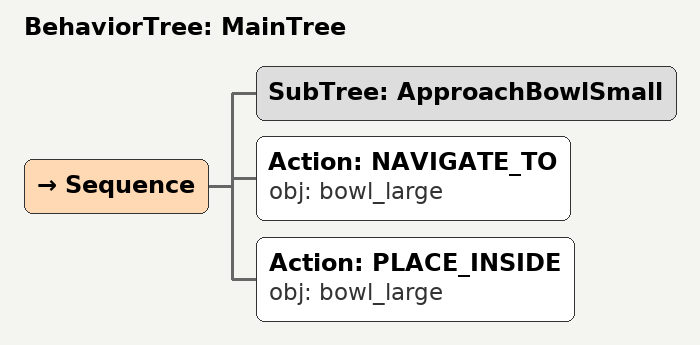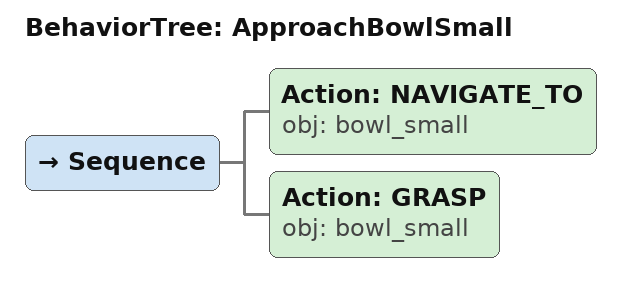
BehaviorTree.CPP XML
<root main_tree_to_execute="MainTree">
  <BehaviorTree ID="MainTree">
    <Sequence>
      <!-- Execute subtree ApproachBowlSmall -->
      <SubTree ID="ApproachBowlSmall" />
      <!-- Navigate to bowl_large -->
      <Action ID="NAVIGATE_TO" obj="bowl_large" />
      <!-- Place inside bowl_large -->
      <Action ID="PLACE_INSIDE" obj="bowl_large" />
    </Sequence>
  </BehaviorTree>
  <!-- Subtree definition ApproachBowlSmall -->
  <BehaviorTree ID="ApproachBowlSmall">
    <Sequence>
      <!-- Navigate to bowl_small -->
      <Action ID="NAVIGATE_TO" obj="bowl_small" />
      <!-- Grasp bowl_small -->
      <Action ID="GRASP" obj="bowl_small" />
    </Sequence>
  </BehaviorTree>
</root>
